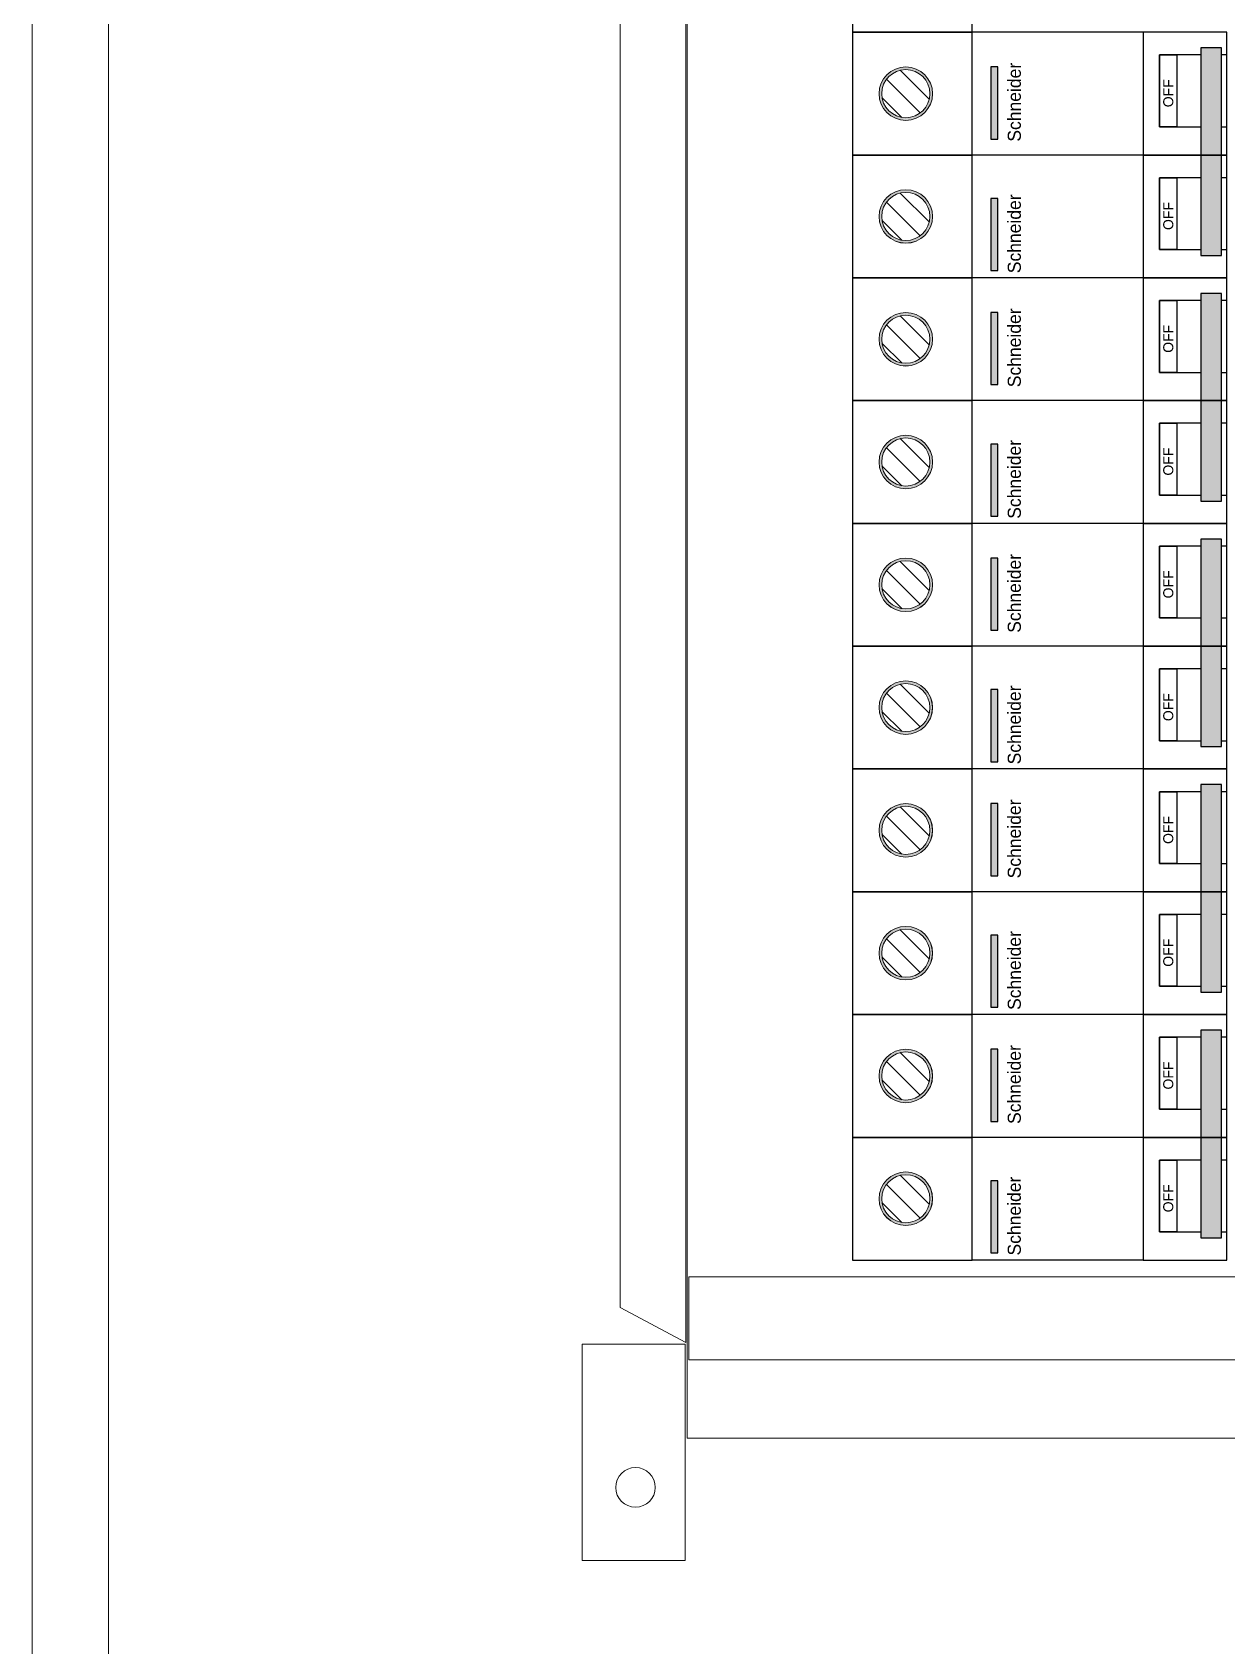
# Model space of a CAD drawing. Header units: inches. Extents: x 18739 to 22272, y 3658 to 7913.
# Drawn here: x 19579.6 to 19677.4, y 3941.2 to 4073.3 of the extents above; entities that cross this region are included whole.
import ezdxf

# ---------------------------------------------------------------- set-up
doc = ezdxf.new("R2010")
doc.units = ezdxf.units.IN
doc.header["$MEASUREMENT"] = 0
doc.layers.add('20-80AT', color=85, linetype='Continuous')
doc.layers.add('ENCLOSRURE', color=7, linetype='Continuous', lineweight=20)
doc.layers.add('LUGS', color=251, linetype='Continuous', lineweight=5)
doc.styles.get("Standard").update_dxf_attribs({"font": 'arial.ttf'})

msp = doc.modelspace()

# ---------------------------------------------------------------- hatches: boundary and pattern name
h = msp.add_hatch(color=3)
h.dxf.hatch_style = 1
h.paths.add_polyline_path([(19676.96973, 4071.99022), (19675.25557, 4071.99022), (19675.25557, 4054.99726), (19676.96973, 4054.99726)])
h = msp.add_hatch(color=3)
h.dxf.hatch_style = 1
h.paths.add_polyline_path([(19658.07105, 4064.53104), (19658.64746, 4064.53104), (19658.64746, 4070.43704), (19658.07105, 4070.43704)])
h = msp.add_hatch(color=3)
h.dxf.hatch_style = 1
h.paths.add_polyline_path([(19658.07105, 4053.76163), (19658.64746, 4053.76163), (19658.64746, 4059.66763), (19658.07105, 4059.66763)])
h = msp.add_hatch(color=3)
h.dxf.hatch_style = 1
h.paths.add_polyline_path([(19676.96966, 4051.88777), (19675.2555, 4051.88777), (19675.2555, 4034.89482), (19676.96966, 4034.89482)])
h = msp.add_hatch(color=3)
h.dxf.hatch_style = 1
h.paths.add_polyline_path([(19658.07098, 4044.42859), (19658.64739, 4044.42859), (19658.64739, 4050.33459), (19658.07098, 4050.33459)])
h = msp.add_hatch(color=3)
h.dxf.hatch_style = 1
h.paths.add_polyline_path([(19658.07098, 4033.65919), (19658.64739, 4033.65919), (19658.64739, 4039.56518), (19658.07098, 4039.56518)])
h = msp.add_hatch(color=3)
h.dxf.hatch_style = 1
h.paths.add_polyline_path([(19676.96959, 4031.78533), (19675.25543, 4031.78533), (19675.25543, 4014.79237), (19676.96959, 4014.79237)])
h = msp.add_hatch(color=3)
h.dxf.hatch_style = 1
h.paths.add_polyline_path([(19658.07091, 4024.32615), (19658.64732, 4024.32615), (19658.64732, 4030.23215), (19658.07091, 4030.23215)])
h = msp.add_hatch(color=3)
h.dxf.hatch_style = 1
h.paths.add_polyline_path([(19658.07091, 4013.55674), (19658.64732, 4013.55674), (19658.64732, 4019.46274), (19658.07091, 4019.46274)])
h = msp.add_hatch(color=3)
h.dxf.hatch_style = 1
h.paths.add_polyline_path([(19676.96952, 4011.68288), (19675.25536, 4011.68288), (19675.25536, 3994.68993), (19676.96952, 3994.68993)])
h = msp.add_hatch(color=3)
h.dxf.hatch_style = 1
h.paths.add_polyline_path([(19658.07084, 4004.2237), (19658.64725, 4004.2237), (19658.64725, 4010.1297), (19658.07084, 4010.1297)])
h = msp.add_hatch(color=3)
h.dxf.hatch_style = 1
h.paths.add_polyline_path([(19658.07084, 3993.4543), (19658.64725, 3993.4543), (19658.64725, 3999.36029), (19658.07084, 3999.36029)])
h = msp.add_hatch(color=3)
h.dxf.hatch_style = 1
h.paths.add_polyline_path([(19676.96945, 3991.58043), (19675.25529, 3991.58043), (19675.25529, 3974.58748), (19676.96945, 3974.58748)])
h = msp.add_hatch(color=3)
h.dxf.hatch_style = 1
h.paths.add_polyline_path([(19658.07077, 3984.12126), (19658.64718, 3984.12126), (19658.64718, 3990.02726), (19658.07077, 3990.02726)])
h = msp.add_hatch(color=3)
h.dxf.hatch_style = 1
h.paths.add_polyline_path([(19658.07077, 3973.35185), (19658.64718, 3973.35185), (19658.64718, 3979.25785), (19658.07077, 3979.25785)])
at = {"layer": 'ENCLOSRURE'}
h = msp.add_hatch(color=253, dxfattribs=at)
h.dxf.hatch_style = 1
h.paths.add_polyline_path([(19653.30053, 4068.24542, 1), (19648.91959, 4068.24542, 1)])
h.paths.add_polyline_path([(19653.07974, 4068.24542, 1), (19649.14037, 4068.24542, 1)], flags=16)
h = msp.add_hatch(dxfattribs=at)
h.set_pattern_fill('ANSI31', color=253, scale=10.587288, angle=90)
h.set_pattern_definition([(135, (-9465.1059, -69506.1145), (-0.93579288, -0.93579288), [])])
h.paths.add_polyline_path([(19653.07974, 4068.24542, 1), (19649.14037, 4068.24542, 1)])
h = msp.add_hatch(color=253, dxfattribs=at)
h.dxf.hatch_style = 1
h.paths.add_polyline_path([(19653.30049, 4058.1942, 1), (19648.91955, 4058.1942, 1)])
h.paths.add_polyline_path([(19653.07971, 4058.1942, 1), (19649.14034, 4058.1942, 1)], flags=16)
h = msp.add_hatch(dxfattribs=at)
h.set_pattern_fill('ANSI31', color=253, scale=10.587288, angle=90)
h.set_pattern_definition([(135, (-9465.106, -69516.1657), (-0.93579288, -0.93579288), [])])
h.paths.add_polyline_path([(19653.07971, 4058.1942, 1), (19649.14034, 4058.1942, 1)])
h = msp.add_hatch(color=253, dxfattribs=at)
h.dxf.hatch_style = 1
h.paths.add_polyline_path([(19653.30046, 4048.14297, 1), (19648.91952, 4048.14297, 1)])
h.paths.add_polyline_path([(19653.07967, 4048.14297, 1), (19649.1403, 4048.14297, 1)], flags=16)
h = msp.add_hatch(dxfattribs=at)
h.set_pattern_fill('ANSI31', color=253, scale=10.587288, angle=90)
h.set_pattern_definition([(135, (-9465.106, -69526.2169), (-0.93579288, -0.93579288), [])])
h.paths.add_polyline_path([(19653.07967, 4048.14297, 1), (19649.1403, 4048.14297, 1)])
h = msp.add_hatch(color=253, dxfattribs=at)
h.dxf.hatch_style = 1
h.paths.add_polyline_path([(19653.30042, 4038.09175, 1), (19648.91948, 4038.09175, 1)])
h.paths.add_polyline_path([(19653.07964, 4038.09175, 1), (19649.14027, 4038.09175, 1)], flags=16)
h = msp.add_hatch(dxfattribs=at)
h.set_pattern_fill('ANSI31', color=253, scale=10.587288, angle=90)
h.set_pattern_definition([(135, (-9465.106, -69536.2681), (-0.93579288, -0.93579288), [])])
h.paths.add_polyline_path([(19653.07964, 4038.09175, 1), (19649.14027, 4038.09175, 1)])
h = msp.add_hatch(color=253, dxfattribs=at)
h.dxf.hatch_style = 1
h.paths.add_polyline_path([(19653.30039, 4028.04053, 1), (19648.91945, 4028.04053, 1)])
h.paths.add_polyline_path([(19653.0796, 4028.04053, 1), (19649.14023, 4028.04053, 1)], flags=16)
h = msp.add_hatch(dxfattribs=at)
h.set_pattern_fill('ANSI31', color=253, scale=10.587288, angle=90)
h.set_pattern_definition([(135, (-9465.106, -69546.3194), (-0.93579288, -0.93579288), [])])
h.paths.add_polyline_path([(19653.0796, 4028.04053, 1), (19649.14023, 4028.04053, 1)])
h = msp.add_hatch(color=253, dxfattribs=at)
h.dxf.hatch_style = 1
h.paths.add_polyline_path([(19653.30035, 4017.98931, 1), (19648.91941, 4017.98931, 1)])
h.paths.add_polyline_path([(19653.07957, 4017.98931, 1), (19649.1402, 4017.98931, 1)], flags=16)
h = msp.add_hatch(dxfattribs=at)
h.set_pattern_fill('ANSI31', color=253, scale=10.587288, angle=90)
h.set_pattern_definition([(135, (-9465.1061, -69556.3706), (-0.93579288, -0.93579288), [])])
h.paths.add_polyline_path([(19653.07957, 4017.98931, 1), (19649.1402, 4017.98931, 1)])
h = msp.add_hatch(color=253, dxfattribs=at)
h.dxf.hatch_style = 1
h.paths.add_polyline_path([(19653.30032, 4007.93808, 1), (19648.91938, 4007.93808, 1)])
h.paths.add_polyline_path([(19653.07953, 4007.93808, 1), (19649.14016, 4007.93808, 1)], flags=16)
h = msp.add_hatch(dxfattribs=at)
h.set_pattern_fill('ANSI31', color=253, scale=10.587288, angle=90)
h.set_pattern_definition([(135, (-9465.1061, -69566.4218), (-0.93579288, -0.93579288), [])])
h.paths.add_polyline_path([(19653.07953, 4007.93808, 1), (19649.14016, 4007.93808, 1)])
h = msp.add_hatch(color=253, dxfattribs=at)
h.dxf.hatch_style = 1
h.paths.add_polyline_path([(19653.30028, 3997.88686, 1), (19648.91934, 3997.88686, 1)])
h.paths.add_polyline_path([(19653.0795, 3997.88686, 1), (19649.14013, 3997.88686, 1)], flags=16)
h = msp.add_hatch(dxfattribs=at)
h.set_pattern_fill('ANSI31', color=253, scale=10.587288, angle=90)
h.set_pattern_definition([(135, (-9465.1062, -69576.473), (-0.93579288, -0.93579288), [])])
h.paths.add_polyline_path([(19653.0795, 3997.88686, 1), (19649.14013, 3997.88686, 1)])
h = msp.add_hatch(color=253, dxfattribs=at)
h.dxf.hatch_style = 1
h.paths.add_polyline_path([(19653.30025, 3987.83564, 1), (19648.91931, 3987.83564, 1)])
h.paths.add_polyline_path([(19653.07946, 3987.83564, 1), (19649.14009, 3987.83564, 1)], flags=16)
h = msp.add_hatch(dxfattribs=at)
h.set_pattern_fill('ANSI31', color=253, scale=10.587288, angle=90)
h.set_pattern_definition([(135, (-9465.1062, -69586.5243), (-0.93579288, -0.93579288), [])])
h.paths.add_polyline_path([(19653.07946, 3987.83564, 1), (19649.14009, 3987.83564, 1)])
h = msp.add_hatch(color=253, dxfattribs=at)
h.dxf.hatch_style = 1
h.paths.add_polyline_path([(19653.30021, 3977.78441, 1), (19648.91927, 3977.78441, 1)])
h.paths.add_polyline_path([(19653.07943, 3977.78441, 1), (19649.14006, 3977.78441, 1)], flags=16)
h = msp.add_hatch(dxfattribs=at)
h.set_pattern_fill('ANSI31', color=253, scale=10.587288, angle=90)
h.set_pattern_definition([(135, (-9465.1062, -69596.5755), (-0.93579288, -0.93579288), [])])
h.paths.add_polyline_path([(19653.07943, 3977.78441, 1), (19649.14006, 3977.78441, 1)])

# ---------------------------------------------------------------- linework, layer by layer
at = {"color": 0}
for p, q in [((19670.54714, 4073.27208), (19656.55377, 4073.27176)), ((19670.54707, 4053.16963), (19656.5537, 4053.16931)), ((19670.547, 4033.06719), (19656.55363, 4033.06687)), ((19670.54693, 4012.96474), (19656.55356, 4012.96442)), ((19670.54686, 3992.8623), (19656.55349, 3992.86198))]:
    msp.add_line(p, q, dxfattribs=at)
at = {"color": 3}
for points in [[(19676.96973, 4054.99726), (19676.96973, 4071.99022), (19675.25557, 4071.99022), (19675.25557, 4054.99726)], [(19658.07105, 4070.43704), (19658.07105, 4064.53104), (19658.64746, 4064.53104), (19658.64746, 4070.43704)], [(19658.07105, 4059.66763), (19658.07105, 4053.76163), (19658.64746, 4053.76163), (19658.64746, 4059.66763)], [(19676.96966, 4034.89482), (19676.96966, 4051.88777), (19675.2555, 4051.88777), (19675.2555, 4034.89482)], [(19658.07098, 4050.33459), (19658.07098, 4044.42859), (19658.64739, 4044.42859), (19658.64739, 4050.33459)], [(19658.07098, 4039.56518), (19658.07098, 4033.65919), (19658.64739, 4033.65919), (19658.64739, 4039.56518)], [(19676.96959, 4014.79237), (19676.96959, 4031.78533), (19675.25543, 4031.78533), (19675.25543, 4014.79237)], [(19658.07091, 4030.23215), (19658.07091, 4024.32615), (19658.64732, 4024.32615), (19658.64732, 4030.23215)], [(19658.07091, 4019.46274), (19658.07091, 4013.55674), (19658.64732, 4013.55674), (19658.64732, 4019.46274)], [(19676.96952, 3994.68993), (19676.96952, 4011.68288), (19675.25536, 4011.68288), (19675.25536, 3994.68993)], [(19658.07084, 4010.1297), (19658.07084, 4004.2237), (19658.64725, 4004.2237), (19658.64725, 4010.1297)], [(19658.07084, 3999.36029), (19658.07084, 3993.4543), (19658.64725, 3993.4543), (19658.64725, 3999.36029)], [(19676.96945, 3974.58748), (19676.96945, 3991.58043), (19675.25529, 3991.58043), (19675.25529, 3974.58748)], [(19658.07077, 3990.02726), (19658.07077, 3984.12126), (19658.64718, 3984.12126), (19658.64718, 3990.02726)], [(19658.07077, 3979.25785), (19658.07077, 3973.35185), (19658.64718, 3973.35185), (19658.64718, 3979.25785)]]:
    msp.add_lwpolyline(points, close=True, dxfattribs=at)
at = {"layer": '20-80AT', "color": 0}
for p, q in [((19670.54714, 4063.22086), (19656.55373, 4063.22054)), ((19670.54714, 4053.16983), (19656.55373, 4053.16951)), ((19670.54707, 4043.11841), (19656.55366, 4043.11809)), ((19670.54707, 4033.06739), (19656.55366, 4033.06707)), ((19670.547, 4023.01597), (19656.55359, 4023.01564)), ((19670.547, 4012.96494), (19656.55359, 4012.96462)), ((19670.54693, 4002.91352), (19656.55352, 4002.9132)), ((19670.54693, 3992.8625), (19656.55352, 3992.86218)), ((19670.54686, 3982.81107), (19656.55345, 3982.81075)), ((19670.54686, 3972.76005), (19656.55345, 3972.75973))]:
    msp.add_line(p, q, dxfattribs=at)
for points in [[(19646.74932, 4083.32298), (19646.74929, 4073.27176), (19656.55377, 4073.27176), (19656.5538, 4083.32298)], [(19646.74929, 4073.27176), (19646.74925, 4063.22054), (19656.55373, 4063.22054), (19656.55377, 4073.27176)], [(19677.38882, 4063.22086), (19677.38886, 4073.27208), (19670.54717, 4073.27208), (19670.54714, 4063.22086)], [(19671.88731, 4065.53385), (19671.88731, 4071.41386), (19673.2979, 4071.41386), (19673.2979, 4065.53385)], [(19646.74925, 4063.22054), (19646.74922, 4053.16931), (19656.5537, 4053.16931), (19656.55373, 4063.22054)], [(19677.38879, 4053.16963), (19677.38882, 4063.22086), (19670.54714, 4063.22086), (19670.5471, 4053.16963)], [(19671.88728, 4055.48262), (19671.88728, 4061.36264), (19673.29786, 4061.36264), (19673.29786, 4055.48262)], [(19646.74922, 4053.16931), (19646.74918, 4043.11809), (19656.55366, 4043.11809), (19656.5537, 4053.16931)], [(19677.38875, 4043.11841), (19677.38879, 4053.16963), (19670.5471, 4053.16963), (19670.54707, 4043.11841)], [(19671.88724, 4045.4314), (19671.88724, 4051.31141), (19673.29783, 4051.31141), (19673.29783, 4045.4314)], [(19646.74918, 4043.11809), (19646.74915, 4033.06687), (19656.55363, 4033.06687), (19656.55366, 4043.11809)], [(19677.38872, 4033.06719), (19677.38875, 4043.11841), (19670.54707, 4043.11841), (19670.54703, 4033.06719)], [(19671.88721, 4035.38018), (19671.88721, 4041.26019), (19673.29779, 4041.26019), (19673.29779, 4035.38018)], [(19646.74915, 4033.06687), (19646.74911, 4023.01564), (19656.55359, 4023.01564), (19656.55363, 4033.06687)], [(19677.38868, 4023.01597), (19677.38872, 4033.06719), (19670.54703, 4033.06719), (19670.547, 4023.01597)], [(19671.88717, 4025.32896), (19671.88717, 4031.20897), (19673.29776, 4031.20897), (19673.29776, 4025.32896)], [(19646.74911, 4023.01564), (19646.74908, 4012.96442), (19656.55356, 4012.96442), (19656.55359, 4023.01564)], [(19677.38865, 4012.96474), (19677.38868, 4023.01597), (19670.547, 4023.01597), (19670.54696, 4012.96474)], [(19671.88713, 4015.27773), (19671.88713, 4021.15774), (19673.29772, 4021.15774), (19673.29772, 4015.27773)], [(19646.74908, 4012.96442), (19646.74904, 4002.9132), (19656.55352, 4002.9132), (19656.55356, 4012.96442)], [(19677.38861, 4002.91352), (19677.38865, 4012.96474), (19670.54696, 4012.96474), (19670.54693, 4002.91352)], [(19671.8871, 4005.22651), (19671.8871, 4011.10652), (19673.29769, 4011.10652), (19673.29769, 4005.22651)], [(19646.74904, 4002.9132), (19646.74901, 3992.86198), (19656.55349, 3992.86198), (19656.55352, 4002.9132)], [(19677.38858, 3992.8623), (19677.38861, 4002.91352), (19670.54693, 4002.91352), (19670.54689, 3992.8623)], [(19671.88706, 3995.17529), (19671.88706, 4001.0553), (19673.29765, 4001.0553), (19673.29765, 3995.17529)], [(19646.74901, 3992.86198), (19646.74897, 3982.81075), (19656.55345, 3982.81075), (19656.55349, 3992.86198)], [(19677.38854, 3982.81107), (19677.38858, 3992.8623), (19670.54689, 3992.8623), (19670.54686, 3982.81107)], [(19671.88703, 3985.12407), (19671.88703, 3991.00408), (19673.29762, 3991.00408), (19673.29762, 3985.12407)], [(19646.74897, 3982.81075), (19646.74894, 3972.75953), (19656.55342, 3972.75953), (19656.55345, 3982.81075)], [(19677.38851, 3972.75985), (19677.38854, 3982.81107), (19670.54686, 3982.81107), (19670.54682, 3972.75985)], [(19671.88699, 3975.07284), (19671.88699, 3980.95285), (19673.29758, 3980.95285), (19673.29758, 3975.07284)]]:
    msp.add_lwpolyline(points, close=True, dxfattribs=at)
for points in [[(19670.54714, 4073.27176), (19670.54714, 4063.22074), (19656.55377, 4063.22074), (19656.55377, 4073.27176)], [(19675.25552, 4071.41386), (19671.88731, 4071.41386), (19671.88731, 4065.53385), (19675.25552, 4065.53385)], [(19676.96966, 4065.53385), (19677.38881, 4065.53385), (19677.38881, 4071.41386), (19676.96968, 4071.41386)], [(19670.5471, 4063.22054), (19670.5471, 4053.16951), (19656.55373, 4053.16951), (19656.55373, 4063.22054)], [(19675.25548, 4061.36264), (19671.88728, 4061.36264), (19671.88728, 4055.48262), (19675.25548, 4055.48262)], [(19676.96963, 4055.48262), (19677.38878, 4055.48262), (19677.38878, 4061.36264), (19676.96965, 4061.36264)], [(19670.54707, 4053.16931), (19670.54707, 4043.11829), (19656.5537, 4043.11829), (19656.5537, 4053.16931)], [(19675.25545, 4051.31141), (19671.88724, 4051.31141), (19671.88724, 4045.4314), (19675.25545, 4045.4314)], [(19676.96959, 4045.4314), (19677.38874, 4045.4314), (19677.38874, 4051.31141), (19676.96961, 4051.31141)], [(19670.54703, 4043.11809), (19670.54703, 4033.06707), (19656.55366, 4033.06707), (19656.55366, 4043.11809)], [(19675.25541, 4041.26019), (19671.88721, 4041.26019), (19671.88721, 4035.38018), (19675.25541, 4035.38018)], [(19676.96956, 4035.38018), (19677.38871, 4035.38018), (19677.38871, 4041.26019), (19676.96958, 4041.26019)], [(19670.547, 4033.06687), (19670.547, 4023.01585), (19656.55363, 4023.01585), (19656.55363, 4033.06687)], [(19675.25538, 4031.20897), (19671.88717, 4031.20897), (19671.88717, 4025.32896), (19675.25538, 4025.32896)], [(19676.96952, 4025.32896), (19677.38867, 4025.32896), (19677.38867, 4031.20897), (19676.96954, 4031.20897)], [(19670.54696, 4023.01564), (19670.54696, 4012.96462), (19656.55359, 4012.96462), (19656.55359, 4023.01564)], [(19675.25534, 4021.15774), (19671.88713, 4021.15774), (19671.88713, 4015.27773), (19675.25534, 4015.27773)], [(19676.96949, 4015.27773), (19677.38864, 4015.27773), (19677.38864, 4021.15774), (19676.96951, 4021.15774)], [(19670.54693, 4012.96442), (19670.54693, 4002.9134), (19656.55356, 4002.9134), (19656.55356, 4012.96442)], [(19675.2553, 4011.10652), (19671.8871, 4011.10652), (19671.8871, 4005.22651), (19675.2553, 4005.22651)], [(19676.96945, 4005.22651), (19677.3886, 4005.22651), (19677.3886, 4011.10652), (19676.96947, 4011.10652)], [(19670.54689, 4002.9132), (19670.54689, 3992.86218), (19656.55352, 3992.86218), (19656.55352, 4002.9132)], [(19675.25527, 4001.0553), (19671.88706, 4001.0553), (19671.88706, 3995.17529), (19675.25527, 3995.17529)], [(19676.96942, 3995.17529), (19677.38857, 3995.17529), (19677.38857, 4001.0553), (19676.96944, 4001.0553)], [(19670.54686, 3992.86198), (19670.54686, 3982.81096), (19656.55349, 3982.81096), (19656.55349, 3992.86198)], [(19675.25523, 3991.00408), (19671.88703, 3991.00408), (19671.88703, 3985.12407), (19675.25523, 3985.12407)], [(19676.96938, 3985.12407), (19677.38853, 3985.12407), (19677.38853, 3991.00408), (19676.9694, 3991.00408)], [(19670.54682, 3982.81075), (19670.54682, 3972.75973), (19656.55345, 3972.75973), (19656.55345, 3982.81075)], [(19675.2552, 3980.95285), (19671.88699, 3980.95285), (19671.88699, 3975.07284), (19675.2552, 3975.07284)], [(19676.96935, 3975.07284), (19677.3885, 3975.07284), (19677.3885, 3980.95285), (19676.96937, 3980.95285)]]:
    msp.add_lwpolyline(points, dxfattribs=at)
at = {"layer": 'ENCLOSRURE'}
for points in [[(19579.58501, 4413.88283), (19826.43384, 4413.88283), (19826.43384, 3903.31754), (19579.58501, 3903.31754)], [(19585.83717, 4407.63068), (19820.18169, 4407.63068), (19820.18169, 3909.38777), (19585.83717, 3909.38777)], [(19633.20931, 4317.3654), (19773.56241, 4317.3654), (19773.56241, 3958.19814), (19633.20931, 3958.19814)], [(19633.10982, 4296.46884), (19627.72477, 4292.74261), (19627.72477, 3968.8796), (19633.10982, 3966.02408)], [(19624.61139, 3965.88792), (19633.04045, 3965.88792), (19633.04045, 3948.16976), (19624.61139, 3948.16976)]]:
    msp.add_lwpolyline(points, close=True, dxfattribs=at)
msp.add_lwpolyline([(19719.52875, 3971.39908), (19773.46995, 3971.39908), (19773.46995, 3964.60674), (19633.33901, 3964.60674), (19633.33901, 3971.39908), (19687.13051, 3971.39908)], dxfattribs=at)
msp.add_circle((19628.97822, 3954.15784), 1.61991, dxfattribs=at)
at = {"layer": 'LUGS'}
for centre, radius in [((19651.10988, 4068.24614, -2.20665), 2.19047), ((19651.11006, 4068.24542, -2.20665), 2.19047), ((19651.11006, 4068.24542, -1.10332), 1.96969), ((19651.10984, 4058.19492, -2.20665), 2.19047), ((19651.11002, 4058.1942, -2.20665), 2.19047), ((19651.11002, 4058.1942, -1.10332), 1.96969), ((19651.10981, 4048.14369, -2.20665), 2.19047), ((19651.10999, 4048.14297, -2.20665), 2.19047), ((19651.10999, 4048.14297, -1.10332), 1.96969), ((19651.10977, 4038.09247, -2.20665), 2.19047), ((19651.10995, 4038.09175, -2.20665), 2.19047), ((19651.10995, 4038.09175, -1.10332), 1.96969), ((19651.10974, 4028.04125, -2.20665), 2.19047), ((19651.10992, 4028.04053, -2.20665), 2.19047), ((19651.10992, 4028.04053, -1.10332), 1.96969), ((19651.1097, 4017.99003, -2.20665), 2.19047), ((19651.10988, 4017.98931, -2.20665), 2.19047), ((19651.10988, 4017.98931, -1.10332), 1.96969), ((19651.10967, 4007.9388, -2.20665), 2.19047), ((19651.10985, 4007.93808, -2.20665), 2.19047), ((19651.10985, 4007.93808, -1.10332), 1.96969), ((19651.10963, 3997.88758, -2.20665), 2.19047), ((19651.10981, 3997.88686, -2.20665), 2.19047), ((19651.10981, 3997.88686, -1.10332), 1.96969), ((19651.1096, 3987.83636, -2.20665), 2.19047), ((19651.10978, 3987.83564, -2.20665), 2.19047), ((19651.10978, 3987.83564, -1.10332), 1.96969), ((19651.10956, 3977.78513, -2.20665), 2.19047), ((19651.10974, 3977.78441, -2.20665), 2.19047), ((19651.10974, 3977.78441, -1.10332), 1.96969)]:
    msp.add_circle(centre, radius, dxfattribs=at)

# ---------------------------------------------------------------- texts
for p in [(19673.01023, 4067.13401), (19673.01019, 4057.08279), (19673.01016, 4047.03157), (19673.01012, 4036.98034), (19673.01009, 4026.92912), (19673.01005, 4016.8779), (19673.01002, 4006.82668), (19673.00998, 3996.77545), (19673.00995, 3986.72423), (19673.00991, 3976.67301)]:
    msp.add_text('OFF', height=0.821407, rotation=90).set_placement(p)
at = {"char_height": 1.0721304, "attachment_point": 1, "rotation": 90}
for insert in [(19659.45751, 4064.31628), (19659.45751, 4053.54687), (19659.45744, 4044.21384), (19659.45744, 4033.44443), (19659.45737, 4024.11139), (19659.45737, 4013.34198), (19659.4573, 4004.00894), (19659.4573, 3993.23954), (19659.45723, 3983.9065), (19659.45723, 3973.13709)]:
    msp.add_mtext_dynamic_manual_height_columns('{\\fBradley Hand ITC|b0|i0|c0|p66;Schneider}', width=35.0550439, gutter_width=1, heights=[0.83509], dxfattribs=dict(at, insert=insert))

doc.saveas('drawing.dxf')
